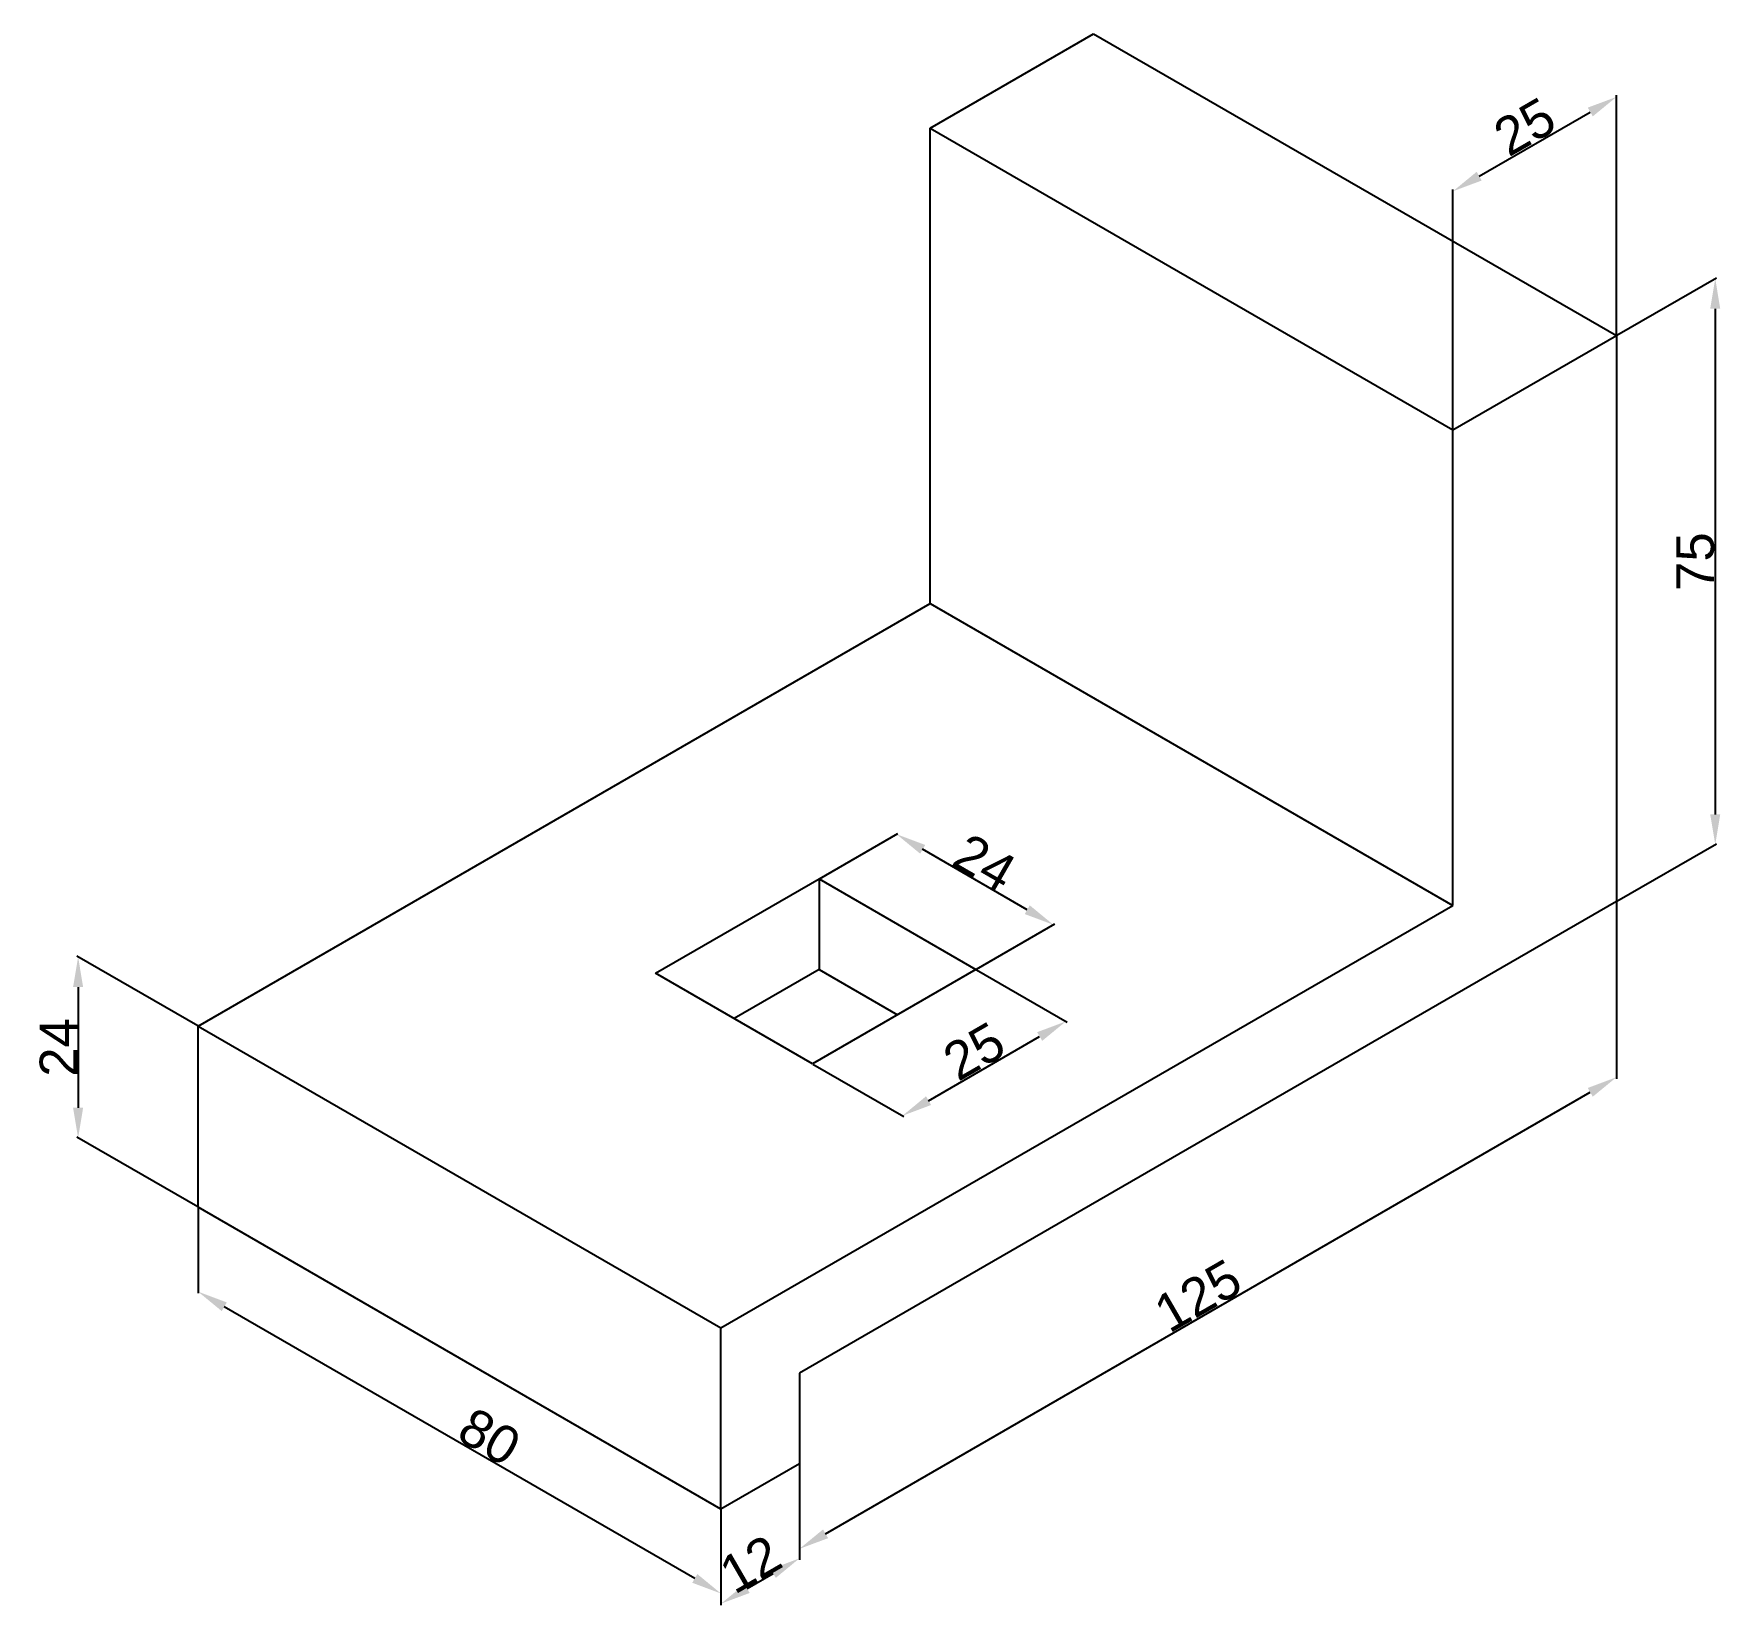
# Model space of a CAD drawing. Header units: centimetres. Extents: x 396 to 620, y 69 to 277.
import ezdxf

# ---------------------------------------------------------------- set-up
doc = ezdxf.new("R2010")
doc.units = ezdxf.units.CM
doc.header["$MEASUREMENT"] = 0
doc.styles.get("Standard").update_dxf_attribs({"font": 'arial.ttf'})
doc.dimstyles.get("Standard").update_dxf_attribs({"dimtxt": 5, "dimasz": 4, "dimexe": 0.18, "dimexo": 0.0625, "dimgap": 0.09, "dimtad": 1, "dimdec": 0, "dimzin": 0, "dimdsep": 46, "dimtxsty": 'Standard', "dimcen": 0.09, "dimclrd": 2, "dimclre": 2, "dimclrt": 2, "dimadec": 0, "dimazin": 0, "dimtfac": 1, "dimtdec": 0, "dimtofl": 0, "dimtmove": 0, "dimatfit": 3, "dimfxl": 1, "dimtfillclr": 2, "dimtolj": 1, "dimtzin": 0, "dimarcsym": 0})

# ---------------------------------------------------------------- blocks, each defined once
blk = doc.blocks.new('*D1')
at = {"color": 2, "lineweight": -2, "transparency": 16777216}
for p, q in [((605.78, 237.01), (605.78, 268.78)), ((587.59, 258.07), (602.31, 266.57)), ((584.12, 224.51), (584.12, 256.28))]:
    blk.add_line(p, q, dxfattribs=at)
at = {"color": 2, "transparency": 16777216}
for points in [[(601.98, 267.15), (602.64, 265.99), (605.78, 268.57)], [(587.26, 258.65), (587.92, 257.49), (584.12, 256.07)]]:
    blk.add_solid(points, dxfattribs=at)
at = {"layer": 'Defpoints', "color": 0, "transparency": 16777216}
for p in [(605.78, 268.57), (605.78, 236.94), (584.12, 224.44)]:
    blk.add_point(p, dxfattribs=at)
at = {"color": 2, "transparency": 16777216, "insert": (593.63, 264.61), "char_height": 5, "attachment_point": 5, "rotation": 30}
blk.add_mtext('\\A1;25', dxfattribs=at)
blk = doc.blocks.new('*D2')
at = {"color": 2, "lineweight": -2, "transparency": 16777216}
for p, q in [((605.84, 236.98), (619.05, 244.61)), ((618.87, 240.5), (618.87, 173.5)), ((605.84, 161.98), (619.05, 169.61))]:
    blk.add_line(p, q, dxfattribs=at)
at = {"color": 2, "transparency": 16777216}
for points in [[(618.2, 240.5), (619.53, 240.5), (618.87, 244.5)], [(618.2, 173.5), (619.53, 173.5), (618.87, 169.5)]]:
    blk.add_solid(points, dxfattribs=at)
at = {"layer": 'Defpoints', "color": 0, "transparency": 16777216}
for p in [(605.78, 236.94), (618.87, 169.5), (605.78, 161.94)]:
    blk.add_point(p, dxfattribs=at)
at = {"color": 2, "transparency": 16777216, "insert": (616.24, 207), "char_height": 5, "attachment_point": 5, "rotation": 90}
blk.add_mtext('\\A1;75', dxfattribs=at)
blk = doc.blocks.new('*D3')
at = {"color": 2, "lineweight": -2, "transparency": 16777216}
for p, q in [((497.52, 87.37), (497.52, 74.7)), ((487.13, 81.37), (487.13, 68.7)), ((490.59, 70.91), (494.06, 72.91))]:
    blk.add_line(p, q, dxfattribs=at)
at = {"color": 2, "transparency": 16777216}
for points in [[(493.72, 73.48), (494.39, 72.33), (497.52, 74.91)], [(490.26, 71.48), (490.93, 70.33), (487.13, 68.91)]]:
    blk.add_solid(points, dxfattribs=at)
at = {"layer": 'Defpoints', "color": 0, "transparency": 16777216}
for p in [(497.52, 87.44), (487.13, 81.44), (497.52, 74.91)]:
    blk.add_point(p, dxfattribs=at)
at = {"color": 2, "transparency": 16777216, "insert": (491.03, 74.16), "char_height": 5, "attachment_point": 5, "rotation": 30}
blk.add_mtext('\\A1;12', dxfattribs=at)
blk = doc.blocks.new('*D4')
at = {"color": 2, "lineweight": -2, "transparency": 16777216}
for p, q in [((605.78, 161.87), (605.78, 138.46)), ((500.99, 78.17), (602.31, 136.67)), ((497.52, 99.37), (497.52, 75.96))]:
    blk.add_line(p, q, dxfattribs=at)
at = {"color": 2, "transparency": 16777216}
for points in [[(601.98, 137.25), (602.64, 136.09), (605.78, 138.67)], [(500.65, 78.75), (501.32, 77.59), (497.52, 76.17)]]:
    blk.add_solid(points, dxfattribs=at)
at = {"layer": 'Defpoints', "color": 0, "transparency": 16777216}
for p in [(605.78, 161.94), (605.78, 138.67), (497.52, 99.44)]:
    blk.add_point(p, dxfattribs=at)
at = {"color": 2, "transparency": 16777216, "insert": (550.33, 109.71), "char_height": 5, "attachment_point": 5, "rotation": 30}
blk.add_mtext('\\A1;125', dxfattribs=at)
blk = doc.blocks.new('*D5')
at = {"color": 2, "lineweight": -2, "transparency": 16777216}
for p, q in [((417.85, 121.37), (417.85, 110.05)), ((483.67, 72.25), (421.31, 108.25)), ((487.13, 81.37), (487.13, 70.05))]:
    blk.add_line(p, q, dxfattribs=at)
at = {"color": 2, "transparency": 16777216}
for points in [[(421.65, 108.83), (420.98, 107.68), (417.85, 110.25)], [(484, 72.83), (483.33, 71.68), (487.13, 70.25)]]:
    blk.add_solid(points, dxfattribs=at)
at = {"layer": 'Defpoints', "color": 0, "transparency": 16777216}
for p in [(417.85, 121.44), (417.85, 110.25), (487.13, 81.44)]:
    blk.add_point(p, dxfattribs=at)
at = {"color": 2, "transparency": 16777216, "insert": (456.45, 91.02), "char_height": 5, "attachment_point": 5, "rotation": 330}
blk.add_mtext('\\A1;80', dxfattribs=at)
blk = doc.blocks.new('*D6')
at = {"color": 2, "lineweight": -2, "transparency": 16777216}
for p, q in [((520.97, 152.91), (533, 145.96)), ((514.63, 135.56), (529.35, 144.06)), ((499.32, 140.41), (511.35, 133.46))]:
    blk.add_line(p, q, dxfattribs=at)
at = {"color": 2, "transparency": 16777216}
for points in [[(529.02, 144.64), (529.69, 143.49), (532.82, 146.06)], [(514.3, 136.14), (514.97, 134.99), (511.17, 133.56)]]:
    blk.add_solid(points, dxfattribs=at)
at = {"layer": 'Defpoints', "color": 0, "transparency": 16777216}
for p in [(520.91, 152.94), (532.82, 146.06), (499.25, 140.44)]:
    blk.add_point(p, dxfattribs=at)
at = {"color": 2, "transparency": 16777216, "insert": (520.67, 142.1), "char_height": 5, "attachment_point": 5, "rotation": 30}
blk.add_mtext('\\A1;25', dxfattribs=at)
blk = doc.blocks.new('*D7')
at = {"color": 2, "lineweight": -2, "transparency": 16777216}
for p, q in [((500.18, 164.98), (510.57, 170.98)), ((527.71, 160.87), (513.85, 168.87)), ((520.97, 152.98), (531.35, 158.98))]:
    blk.add_line(p, q, dxfattribs=at)
at = {"color": 2, "transparency": 16777216}
for points in [[(514.19, 169.45), (513.52, 168.29), (510.39, 170.87)], [(528.04, 161.45), (527.38, 160.29), (531.17, 158.87)]]:
    blk.add_solid(points, dxfattribs=at)
at = {"layer": 'Defpoints', "color": 0, "transparency": 16777216}
for p in [(510.39, 170.87), (500.12, 164.94), (520.91, 152.94)]:
    blk.add_point(p, dxfattribs=at)
at = {"color": 2, "transparency": 16777216, "insert": (522.08, 167.12), "char_height": 5, "attachment_point": 5, "rotation": 330}
blk.add_mtext('\\A1;24', dxfattribs=at)
blk = doc.blocks.new('*D8')
at = {"color": 2, "lineweight": -2, "transparency": 16777216}
for p, q in [((417.79, 145.48), (401.77, 154.73)), ((401.95, 150.62), (401.95, 134.62)), ((417.79, 121.48), (401.77, 130.73))]:
    blk.add_line(p, q, dxfattribs=at)
at = {"color": 2, "transparency": 16777216}
for points in [[(401.28, 150.62), (402.61, 150.62), (401.95, 154.62)], [(401.28, 134.62), (402.61, 134.62), (401.95, 130.62)]]:
    blk.add_solid(points, dxfattribs=at)
at = {"layer": 'Defpoints', "color": 0, "transparency": 16777216}
for p in [(417.85, 145.44), (401.95, 130.62), (417.85, 121.44)]:
    blk.add_point(p, dxfattribs=at)
at = {"color": 2, "transparency": 16777216, "insert": (399.35, 142.62), "char_height": 5, "attachment_point": 5, "rotation": 90}
blk.add_mtext('\\A1;24', dxfattribs=at)

msp = doc.modelspace()

# ---------------------------------------------------------------- linework, layer by layer
for p, q in [((514.84, 264.44), (536.49, 276.94)), ((536.49, 276.94), (605.78, 236.94)), ((514.84, 201.44), (514.84, 264.44)), ((514.84, 264.44), (584.12, 224.44)), ((584.12, 224.44), (605.78, 236.94)), ((605.78, 236.94), (605.78, 161.94)), ((584.12, 161.44), (584.12, 224.44)), ((417.85, 145.44), (514.84, 201.44)), ((514.84, 201.44), (584.12, 161.44)), ((478.47, 152.44), (500.12, 164.94)), ((500.12, 164.94), (520.91, 152.94)), ((500.12, 164.94), (500.12, 152.94)), ((487.13, 105.44), (584.12, 161.44)), ((605.78, 161.94), (497.52, 99.44)), ((499.25, 140.44), (478.47, 152.44)), ((500.12, 152.94), (488.86, 146.44)), ((520.91, 152.94), (499.25, 140.44)), ((500.12, 152.94), (510.51, 146.94)), ((417.85, 121.44), (417.85, 145.44)), ((417.85, 145.44), (487.13, 105.44)), ((487.13, 81.44), (417.85, 121.44)), ((487.13, 81.44), (487.13, 105.44)), ((497.52, 99.44), (497.52, 87.44)), ((497.52, 87.44), (487.13, 81.44))]:
    msp.add_line(p, q)

# ---------------------------------------------------------------- dimensions: what is measured, and where the dimension line sits
for p1, p2, distance, picture, middle in [((584.12, 224.44), (605.78, 236.94), 27.39, '*D1', (593.63, 264.61)), ((520.91, 152.94), (500.12, 164.94), -10.27, '*D7', (522.08, 167.12)), ((497.52, 99.44), (605.78, 161.94), -20.16, '*D4', (550.33, 109.71)), ((499.25, 140.44), (520.91, 152.94), -11.91, '*D6', (520.67, 142.1)), ((487.13, 81.44), (497.52, 87.44), -10.86, '*D3', (491.03, 74.16))]:
    dim = msp.add_aligned_dim(p1=p1, p2=p2, distance=distance, dimstyle='Standard')
    dim.commit()
    dim.dimension.update_dxf_attribs({"geometry": picture, "text_midpoint": middle})
for base, p1, p2, picture, middle in [((618.87, 169.5), (605.78, 236.94), (605.78, 161.94), '*D2', (616.24, 207)), ((401.95, 130.62), (417.85, 145.44), (417.85, 121.44), '*D8', (399.35, 142.62))]:
    dim = msp.add_linear_dim(base=base, p1=p1, p2=p2, angle=90, dimstyle='Standard')
    dim.commit()
    dim.dimension.update_dxf_attribs({"geometry": picture, "text_midpoint": middle})
dim = msp.add_linear_dim(base=(417.85, 110.25), p1=(487.13, 81.44), p2=(417.85, 121.44), angle=150, dimstyle='Standard')
dim.commit()
dim.dimension.update_dxf_attribs({"geometry": '*D5', "text_midpoint": (455.13, 88.73), "dimtype": 161})

doc.saveas('drawing.dxf')
